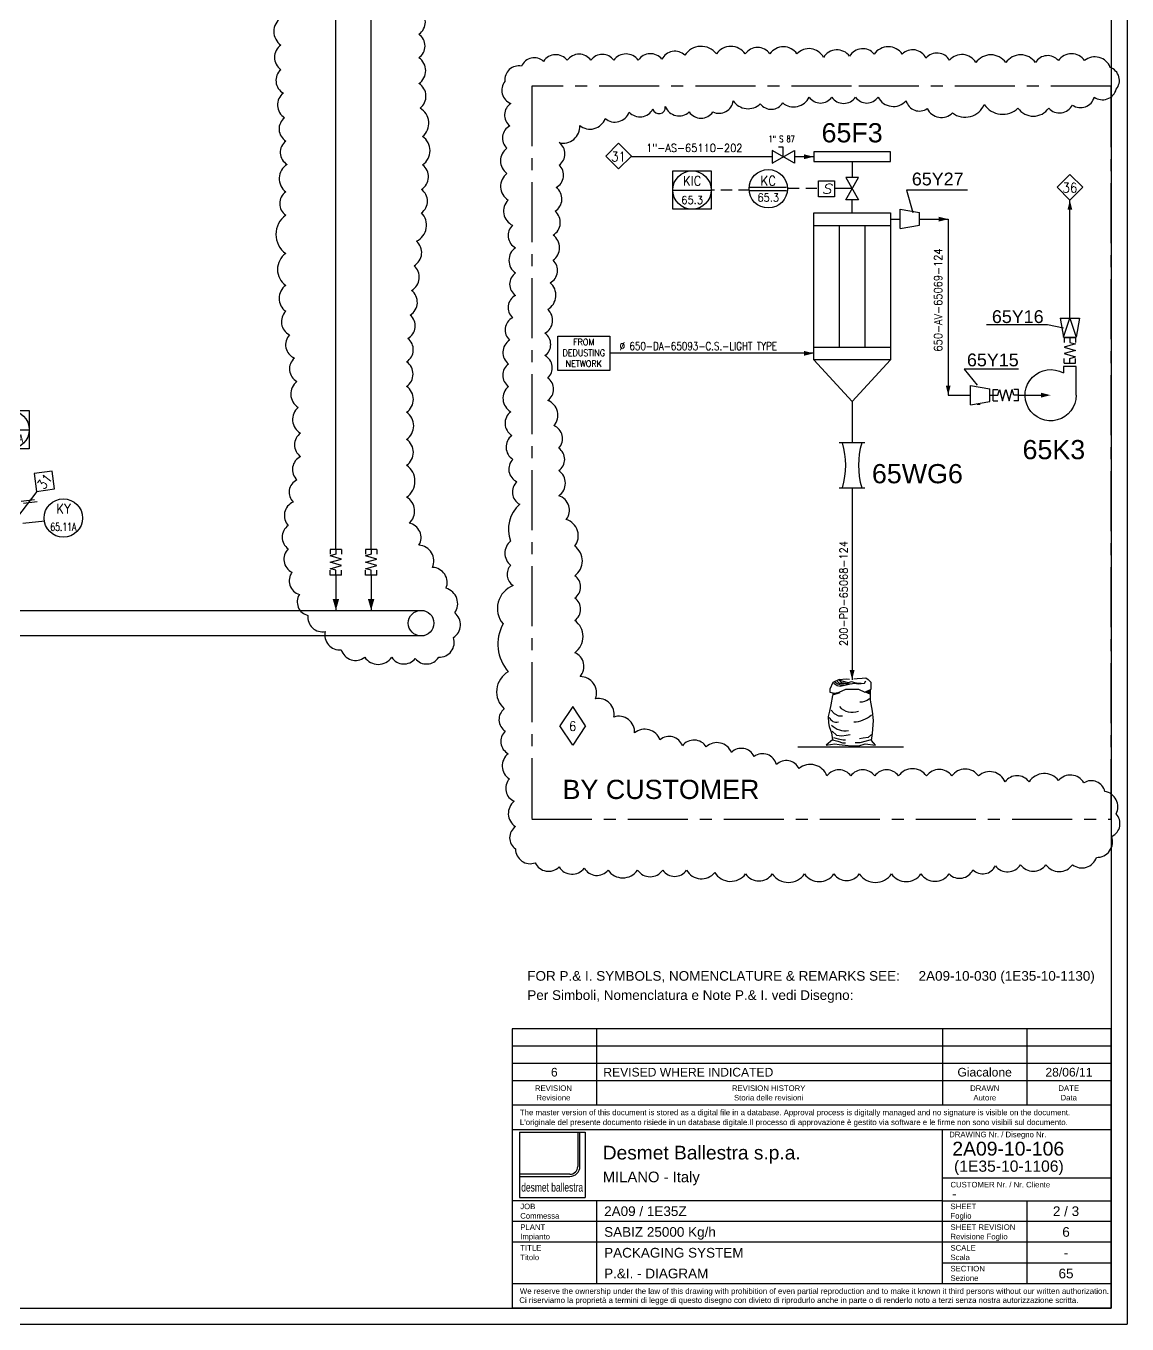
# Model space of a CAD drawing. Extents: x 7 to 110, y -78 to -14.
# Drawn here: x 75.49 to 109.87, y -77.96 to -37.4 of the extents above; entities that cross this region are included whole.
import ezdxf
from ezdxf.enums import TextEntityAlignment as Align

# ---------------------------------------------------------------- set-up
doc = ezdxf.new("R2010")
doc.units = 0
doc.header["$LTSCALE"] = 0.5
doc.header["$MEASUREMENT"] = 0
doc.linetypes.add('CENTER', pattern=[2, 1.25, -0.25, 0.25, -0.25])
doc.linetypes.add('TRATT2', pattern=[1.1, 0.7, -0.4])
doc.layers.get('0').update_dxf_attribs({"linetype": 'CONTINUOUS'})
for name, color, linetype in [('GREEN', 92, 'CONTINUOUS'), ('NUVOLA', 6, 'CONTINUOUS'), ('RED', 1, 'CONTINUOUS'), ('S', 7, 'CONTINUOUS'), ('TRATT2', 5, 'TRATT2'), ('Y', 92, 'CONTINUOUS')]:
    doc.layers.add(name, color=color, linetype=linetype)
doc.styles.add('a17', font='arial.ttf', dxfattribs={"height": 0.162})
doc.styles.add('A22', font='arial.ttf', dxfattribs={"height": 0.22})
doc.styles.add('a25', font='arial.ttf', dxfattribs={"height": 0.25})
doc.styles.add('a3', font='arial.ttf', dxfattribs={"height": 0.3})
doc.styles.add('A4', font='arial.ttf', dxfattribs={"height": 0.4})
doc.styles.add('A6', font='arial.ttf', dxfattribs={"height": 0.6})
doc.styles.add('fab', font='arial.ttf', dxfattribs={"width": 0.67})
doc.styles.add('S', font='ITALIC', dxfattribs={"height": 6})
doc.styles.add('S15', font='SIMPLEX', dxfattribs={"width": 0.9, "height": 0.15})
doc.styles.add('S2', font='SIMPLEX', dxfattribs={"height": 0.2})
doc.styles.add('S25', font='SIMPLEX', dxfattribs={"width": 0.9, "height": 0.25})
doc.styles.add('S25S', font='SIMPLEX', dxfattribs={"width": 0.7, "height": 0.25})
doc.styles.add('S3', font='SIMPLEX', dxfattribs={"width": 0.9, "height": 0.3})

# ---------------------------------------------------------------- blocks, each defined once
blk = doc.blocks.new('FRECC1', base_point=(50.2, 51.5))
blk.add_solid([(50.2, 51.5), (50.5, 51.575), (50.5, 51.425)])
blk = doc.blocks.new('STRUM', base_point=(33, 38))
blk.add_circle((33, 38), 0.6)
at = {"width": 0.9}
for tag, height, style, p in [('2', 0.3, 'S3', (33, 38.1)), ('1', 0.25, 'S25', (33, 37.6))]:
    blk.add_attdef(tag, text='', height=height, dxfattribs=dict(at, style=style)).set_placement(p, align=Align.CENTER)
blk = doc.blocks.new('K', base_point=(1.6, 2.4))
for p, q in [((1.6, 2.6), (1.6, 2.2)), ((1.6, 2.2), (2.3, 2.6)), ((2.3, 2.2), (1.6, 2.6)), ((2.3, 2.6), (2.3, 2.2))]:
    blk.add_line(p, q)
blk = doc.blocks.new('PRESA', base_point=(1.75, 0.1))
for p, q in [((1.5, 0.1), (1.5, 0.6)), ((1.5, 0.6), (2, 0.6)), ((2, 0.6), (2, 0.1)), ((2, 0.1), (1.5, 0.1))]:
    blk.add_line(p, q)
at = {"style": 'S', "width": 1.2}
blk.add_attdef('1', text='', height=0.3, dxfattribs=at).set_placement((1.75, 0.2), align=Align.CENTER)
blk = doc.blocks.new('S', base_point=(68, 41))
at = {"layer": 'S'}
for p, q in [((68, 41.2), (68, 40.8)), ((68.7, 40.8), (68, 41.2)), ((68, 40.8), (68.7, 41.2)), ((68.35, 41.3), (68.5, 41.3)), ((68.35, 41), (68.35, 41.3)), ((68.7, 41.2), (68.7, 40.8))]:
    blk.add_line(p, q, dxfattribs=at)
at = {"layer": 'S', "style": 'S2', "width": 0.7}
for p in [(68.35, 41.4), (68.35, 40.5)]:
    blk.add_attdef('S', text='', height=0.2, dxfattribs=at).set_placement(p, align=Align.CENTER)
blk = doc.blocks.new('NOMEN', base_point=(35, 22))
for p, q in [((35, 22.8), (34.6, 22.4)), ((35.4, 22.4), (35, 22.8)), ((34.6, 22.4), (35, 22)), ((35, 22), (35.4, 22.4))]:
    blk.add_line(p, q)
at = {"style": 'S3', "width": 0.9}
blk.add_attdef('1', text='', height=0.3, dxfattribs=at).set_placement((35, 22.236), align=Align.CENTER)
blk = doc.blocks.new('FLESS', base_point=(26.3, 5.675))
for p, q in [((25.5, 5.85), (25.65, 5.85)), ((25.5, 5.5), (25.5, 5.85)), ((25.65, 5.675), (25.7, 5.85)), ((25.7, 5.85), (25.8, 5.5)), ((25.8, 5.5), (25.9, 5.85)), ((25.9, 5.85), (26, 5.5)), ((26, 5.5), (26.1, 5.85)), ((26.15, 5.675), (26.1, 5.85)), ((26.3, 5.85), (26.15, 5.85)), ((26.3, 5.5), (26.3, 5.85)), ((25.5, 5.675), (25.65, 5.675)), ((25.5, 5.5), (25.65, 5.5)), ((26.3, 5.675), (26.15, 5.675)), ((26.3, 5.5), (26.15, 5.5))]:
    blk.add_line(p, q)
blk = doc.blocks.new('VENTIL', base_point=(16, 49.7))
at = {"layer": 'GREEN'}
for p, q in [((15.2, 50.6), (15.6, 50.6)), ((15.2, 49.7), (15.2, 50.6)), ((15.6, 50.6), (15.6, 50.4))]:
    blk.add_line(p, q, dxfattribs=at)
blk.add_arc((16, 49.7), 0.8, 180, 119.7449, dxfattribs=at)
blk = doc.blocks.new('LINEA')
at = {"layer": 'S', "style": 'S25', "width": 0.9}
blk.add_attdef('LINE', (0, 0.14), '', height=0.25, dxfattribs=at)
blk = doc.blocks.new('RIDSP', base_point=(70, 41))
at = {"layer": 'S'}
for p, q in [((70.6, 41.3), (70, 41.2)), ((70, 41.2), (70, 40.8)), ((70.6, 41.3), (70.6, 40.7)), ((70.6, 40.7), (70, 40.8))]:
    blk.add_line(p, q, dxfattribs=at)
blk = doc.blocks.new('STRUMC')
blk.add_line((-0.6, 0), (0.6, 0))
blk.add_lwpolyline([(-0.6, 0.6), (0.6, 0.6), (0.6, -0.6), (-0.6, -0.6), (-0.6, 0.6)])
blk.add_circle((0, 0), 0.6)
at = {"style": 'S3', "width": 0.9}
blk.add_attdef('2', text='', height=0.3, dxfattribs=at).set_placement((0.005, 0.139), align=Align.CENTER)
at = {"style": 'S2'}
for tag, p in [('3', (0.8, 0.4)), ('4', (0.8, 0.1))]:
    blk.add_attdef(tag, p, '', height=0.2, dxfattribs=at)
at = {"layer": 'S', "style": 'S25', "width": 0.9}
blk.add_attdef('1', text='', height=0.25, dxfattribs=at).set_placement((0.005, -0.436), align=Align.CENTER)
blk = doc.blocks.new('COMPNEU', base_point=(32.45, 18.2))
for p, q in [((32.6, 18.35), (32.3, 18.05)), ((32.7, 18.35), (32.4, 18.05))]:
    blk.add_line(p, q)
blk = doc.blocks.new('STRUM0')
blk.add_circle((0, 0), 0.6)
at = {"style": 'S3', "width": 0.9}
blk.add_attdef('2', text='', height=0.3, dxfattribs=at).set_placement((0.005, 0.139), align=Align.CENTER)
at = {"layer": 'S', "style": 'S25', "width": 0.9}
blk.add_attdef('1', text='', height=0.25, dxfattribs=at).set_placement((0.005, -0.436), align=Align.CENTER)
blk = doc.blocks.new('FRECC2', base_point=(19.5, 44))
at = {"layer": 'RED'}
blk.add_solid([(19.5, 44), (19.85, 44.1), (19.85, 43.9)], dxfattribs=at)
blk = doc.blocks.new('REV')
at = {"layer": 'GREEN'}
for p, q in [((0, 0.6), (-0.4, 0)), ((0.4, 0), (0, 0.6)), ((0, -0.6), (-0.4, 0)), ((0.4, 0), (0, -0.6))]:
    blk.add_line(p, q, dxfattribs=at)
at = {"layer": 'Y', "color": 0, "style": 'S3', "width": 0.9}
blk.add_attdef('REV', text='', height=0.3, dxfattribs=at).set_placement((0, -0.162), align=Align.CENTER)

msp = doc.modelspace()

# ---------------------------------------------------------------- linework, layer by layer
for p, q in [((109.874, -14.261), (109.874, -77.961)), ((98.789, -41.489), (94.389, -41.489)), ((100.089, -41.489), (99.489, -41.489)), ((101.289, -41.639), (101.289, -42.139)), ((98.089, -42.439), (99.239, -42.439)), ((98.089, -42.439), (99.239, -42.439)), ((98.089, -42.539), (99.239, -42.539)), ((98.089, -42.539), (99.239, -42.539)), ((101.276, -42.483), (100.743, -42.483)), ((101.289, -43.239), (101.289, -42.839)), ((108.089, -46.53), (108.089, -42.842)), ((100.089, -43.639), (102.489, -43.639)), ((100.889, -43.639), (100.889, -47.439)), ((101.689, -43.639), (101.689, -47.439)), ((102.489, -43.439), (102.789, -43.439)), ((103.389, -43.439), (104.289, -43.439)), ((104.289, -43.439), (104.289, -48.939)), ((107.889, -47.13), (108.089, -46.53)), ((108.089, -46.53), (108.289, -47.13)), ((100.089, -47.439), (102.489, -47.439)), ((100.089, -47.63), (93.719, -47.63)), ((104.289, -48.939), (104.989, -48.939)), ((105.589, -48.939), (105.689, -48.939)), ((106.489, -48.939), (107.289, -48.939)), ((101.289, -49.139), (101.289, -50.43)), ((105.289, -49.23), (105.189, -49.23)), ((101.689, -50.43), (100.889, -50.43)), ((100.889, -51.83), (101.689, -51.83)), ((101.289, -51.83), (101.289, -57.83)), ((75.829, -51.946), (75.192, -52.781)), ((75.391, -52.933), (76.076, -52.865)), ((100.688, -57.92), (100.588, -58.12)), ((100.888, -57.82), (100.688, -57.92)), ((100.716, -57.936), (100.819, -58.008)), ((100.747, -57.891), (100.84, -57.96)), ((100.807, -57.861), (100.881, -57.936)), ((100.84, -57.96), (100.923, -57.984)), ((100.881, -57.839), (100.953, -57.911)), ((100.881, -57.936), (100.995, -57.936)), ((100.888, -57.82), (101.099, -57.801)), ((100.892, -57.839), (101.046, -57.887)), ((100.912, -58.033), (101.108, -57.984)), ((100.923, -57.984), (101.036, -57.984)), ((100.953, -57.911), (101.108, -57.936)), ((100.995, -57.936), (101.129, -57.96)), ((101.046, -57.887), (101.18, -57.911)), ((101.099, -57.801), (101.203, -57.81)), ((101.108, -57.936), (101.263, -57.96)), ((101.108, -57.984), (101.232, -57.96)), ((101.129, -57.96), (101.202, -57.966)), ((101.18, -57.911), (101.273, -57.887)), ((101.232, -57.96), (101.376, -57.936)), ((101.273, -57.887), (101.366, -57.911)), ((101.343, -57.801), (101.447, -57.793)), ((101.366, -57.911), (101.499, -57.936)), ((101.376, -57.936), (101.479, -57.96)), ((101.447, -57.793), (101.604, -57.777)), ((101.479, -57.96), (101.675, -57.936)), ((101.499, -57.936), (101.572, -57.936)), ((101.604, -57.777), (101.722, -57.769)), ((101.675, -57.936), (101.716, -57.863)), ((101.722, -57.769), (101.788, -57.82)), ((101.888, -57.92), (101.788, -57.82)), ((101.888, -58.12), (101.888, -57.92)), ((100.588, -58.12), (100.588, -58.22)), ((100.588, -58.22), (100.747, -58.251)), ((100.675, -58.323), (100.624, -58.614)), ((100.747, -58.251), (100.888, -58.22)), ((100.819, -58.008), (100.912, -58.033)), ((100.888, -58.22), (101.088, -58.12)), ((101.088, -58.12), (101.488, -58.12)), ((101.488, -58.12), (101.688, -58.22)), ((101.688, -58.22), (101.888, -58.12)), ((101.86, -58.469), (101.86, -58.154)), ((100.583, -58.808), (100.541, -58.978)), ((100.624, -58.614), (100.583, -58.808)), ((100.634, -58.784), (100.727, -58.881)), ((101.922, -58.808), (101.86, -58.469)), ((101.953, -59.099), (101.922, -58.808)), ((100.541, -58.978), (100.552, -59.172)), ((100.552, -59.172), (100.572, -59.293)), ((100.727, -58.881), (100.861, -58.954)), ((100.861, -58.954), (100.984, -58.954)), ((101.922, -59.511), (101.953, -59.099)), ((100.572, -59.293), (100.644, -59.487)), ((100.644, -59.487), (100.675, -59.705)), ((100.665, -59.439), (100.799, -59.56)), ((100.799, -59.56), (100.964, -59.584)), ((100.964, -59.584), (101.098, -59.56)), ((101.098, -59.56), (101.232, -59.536)), ((101.891, -59.536), (101.788, -59.633)), ((101.891, -59.73), (101.922, -59.511)), ((100.675, -59.705), (100.479, -59.875)), ((100.479, -59.875), (100.747, -59.827)), ((100.675, -59.705), (100.84, -59.754)), ((100.706, -59.633), (100.85, -59.681)), ((100.747, -59.827), (100.881, -59.851)), ((100.84, -59.754), (100.984, -59.802)), ((100.85, -59.681), (101.005, -59.705)), ((100.881, -59.851), (101.067, -59.875)), ((100.984, -59.802), (101.087, -59.802)), ((101.005, -59.705), (101.087, -59.705)), ((101.067, -59.875), (101.273, -59.899)), ((101.273, -59.899), (101.499, -59.899)), ((101.53, -59.802), (101.386, -59.802)), ((101.499, -59.899), (101.695, -59.827)), ((101.633, -59.657), (101.52, -59.681)), ((101.726, -59.754), (101.53, -59.802)), ((101.788, -59.633), (101.633, -59.657)), ((101.695, -59.827), (102.015, -59.875)), ((101.87, -59.705), (101.726, -59.754)), ((102.015, -59.875), (101.891, -59.73)), ((93.307, -68.74), (93.307, -71.122)), ((104.107, -68.74), (104.107, -71.122)), ((106.741, -68.74), (106.741, -71.122)), ((93.307, -74.11), (93.307, -76.704)), ((106.741, -74.11), (106.741, -76.704)), ((6.7, -77.961), (109.874, -77.961))]:
    msp.add_line(p, q)
at = {"color": 0}
for p, q in [((109.374, -68.74), (90.674, -68.74)), ((109.374, -69.282), (90.674, -69.282)), ((109.374, -69.823), (90.674, -69.823)), ((90.906, -71.967), (92.948, -71.967)), ((90.906, -71.967), (90.906, -74.01)), ((92.722, -71.967), (92.722, -73.036)), ((92.788, -73.036), (92.788, -71.967)), ((92.948, -71.967), (92.948, -74.01)), ((92.476, -73.282), (90.906, -73.282)), ((90.906, -73.348), (92.476, -73.348)), ((90.906, -74.01), (92.948, -74.01)), ((109.374, -74.758), (90.674, -74.758)), ((109.374, -75.407), (90.674, -75.407)), ((109.374, -76.055), (104.107, -76.055))]:
    msp.add_line(p, q, dxfattribs=at)
at = {"color": 1, "linetype": 'CENTER', "ltscale": 3}
msp.add_lwpolyline([(101.268, -39.285), (91.282, -39.285), (91.282, -62.186), (109.374, -62.186), (109.374, -39.689), (109.374, -39.285), (101.268, -39.285)], dxfattribs=at)
for points in [[(104.889, -42.53), (102.989, -42.53), (103.189, -43.23)], [(105.489, -46.73), (107.389, -46.73), (107.889, -46.83)], [(106.489, -48.13), (104.789, -48.13), (105.189, -48.63)]]:
    msp.add_lwpolyline(points)
for centre, radius, start, end in [((98.589, -51.13), 2.5, 343.7398, 16.2602), ((103.989, -51.13), 2.5, 163.7398, 196.2602), ((101.287, -58.333), 0.516, 219.7608, 292.8788), ((101.562, -58.11), 0.409, 265.3951, 310.5659), ((100.797, -58.916), 0.241, 201.0546, 285.4307), ((101.315, -58.283), 0.865, 271.9185, 311.6405), ((101.07, -58.83), 0.595, 224.2207, 280.629)]:
    msp.add_arc(centre, radius, start, end)
at = {"color": 0}
for radius in [0.312, 0.246]:
    msp.add_arc((92.476, -73.036), radius, 270, 0, dxfattribs=at)
for points in [[(100.675, -58.251), (100.675, -58.323), (100.912, -58.227), (100.923, -58.251)], [(101.685, -58.227), (101.86, -58.299), (101.86, -58.154)]]:
    msp.add_solid(points)
at = {"layer": 'GREEN'}
for p, q in [((102.489, -41.339), (100.089, -41.339)), ((100.089, -41.339), (100.089, -41.639)), ((102.489, -41.639), (102.489, -41.339)), ((100.089, -41.639), (102.489, -41.639)), ((100.089, -47.839), (100.089, -43.239)), ((100.089, -43.239), (102.489, -43.239)), ((102.489, -43.239), (102.489, -47.839)), ((100.089, -47.839), (101.289, -49.139)), ((102.489, -47.839), (100.089, -47.839)), ((101.289, -49.139), (102.489, -47.839)), ((13.1, -55.661), (87.829, -55.661)), ((87.829, -56.461), (13.1, -56.461)), ((99.589, -59.93), (102.889, -59.93))]:
    msp.add_line(p, q, dxfattribs=at)
msp.add_circle((87.829, -56.061), 0.4, dxfattribs=at)
at = {"layer": 'NUVOLA'}
msp.add_lwpolyline([(83.45, -37.152, 0.520567), (83.45, -37.998, 0.520567), (83.45, -37.998, 0.520567), (83.45, -38.768, 0.520567), (83.45, -38.768, 0.520567), (83.527, -39.498, 0.520567), (83.527, -39.498, 0.520567), (83.565, -40.268, 0.520567), (83.565, -40.268, 0.520567), (83.604, -40.999, 0.520567), (83.604, -40.999, 0.520567), (83.642, -41.73, 0.520567), (83.642, -41.73, 0.520567), (83.604, -42.587, 0.520567), (83.604, -42.587, 0.520567), (83.604, -43.318, 0.520567), (83.604, -43.318, 0.520567), (83.604, -44.51, 0.520567), (83.604, -44.51, 0.520567), (83.604, -45.51, 0.520567), (83.604, -45.51, 0.520567), (83.604, -46.318, 0.520567), (83.604, -46.318, 0.520567), (83.72, -47.049, 0.520567), (83.72, -47.049, 0.520567), (83.874, -47.78, 0.520567), (83.874, -47.78, 0.520567), (83.951, -48.511, 0.520567), (83.951, -48.511, 0.520567), (83.989, -49.319, 0.520567), (83.989, -49.319, 0.520567), (84.066, -50.126, 0.520567), (84.066, -50.126, 0.520567), (84.066, -50.857, 0.520567), (84.066, -50.857, 0.520567), (83.951, -51.588, 0.520567), (83.951, -51.588, 0.520567), (83.835, -52.281, 0.520567), (83.835, -52.281, 0.520567), (83.681, -53.012, 0.520567), (83.681, -53.012, 0.520567), (83.681, -53.742, 0.520567), (83.681, -53.742, 0.520567), (83.797, -54.473, 0.520567), (83.797, -54.473, 0.520567), (84.028, -55.166, 0.520567), (84.028, -55.166, 0.520567), (84.297, -55.82, 0.520567), (84.297, -55.82, 0.520567), (84.836, -56.32, 0.520567), (84.836, -56.32, 0.520567), (85.337, -56.897, 0.520567), (85.337, -56.897, 0.520567), (86.068, -57.128, 0.520567), (86.068, -57.128, 0.520567), (86.915, -57.128, 0.520567), (86.915, -57.128, 0.520567), (87.646, -57.166, 0.520567), (87.646, -57.166, 0.520567), (88.378, -57.128, 0.520567), (88.378, -57.128, 0.520567), (88.84, -56.512, 0.520567), (88.84, -56.512, 0.520567), (88.878, -55.743, 0.520567), (88.878, -55.743, 0.520567), (88.609, -54.973, 0.520567), (88.609, -54.973, 0.520567), (88.185, -54.319, 0.520567), (88.185, -54.319, 0.520567), (87.762, -53.627, 0.520567), (87.762, -53.627, 0.520567), (87.454, -52.935, 0.520567), (87.454, -52.935, 0.520567), (87.377, -52.127, 0.520567), (87.377, -52.127, 0.520567), (87.377, -51.127, 0.520567), (87.377, -51.127, 0.520567), (87.377, -50.319, 0.520567), (87.377, -50.319, 0.520567), (87.377, -49.473, 0.520567), (87.377, -49.473, 0.520567), (87.377, -48.665, 0.520567), (87.377, -48.665, 0.520567), (87.377, -47.895, 0.520567), (87.377, -47.895, 0.520567), (87.415, -47.164, 0.520567), (87.415, -47.164, 0.520567), (87.492, -46.434, 0.520567), (87.492, -46.434, 0.520567), (87.531, -45.664, 0.520567), (87.531, -45.664, 0.520567), (87.608, -44.895, 0.520567), (87.608, -44.895, 0.520567), (87.685, -44.126, 0.520567), (87.685, -44.126, 0.520567), (87.839, -43.241, 0.520567), (87.839, -43.241, 0.520567), (87.839, -42.51, 0.520567), (87.839, -42.51, 0.520567), (87.877, -41.741, 0.520567), (87.877, -41.741, 0.520567), (87.877, -40.856, 0.520567), (87.877, -40.856, 0.520567), (87.8, -39.971, 0.520567), (87.8, -39.971, 0.520567), (87.762, -39.202, 0.520567), (87.762, -39.202, 0.520567), (87.762, -38.394, 0.520567), (87.762, -38.394, 0.520567), (87.762, -37.663, 0.520567), (87.762, -37.663, 0.520567), (87.762, -36.894, 0.520567)], format="xyb", dxfattribs=at)
msp.add_lwpolyline([(90.428, -58.738, 0.520567), (90.459, -59.439, 0.520567), (90.551, -60.14, 0.520567), (90.585, -60.928, 0.520567), (90.74, -61.627, 0.520567), (90.776, -62.417, 0.520567), (90.776, -63.117, 0.520567), (91.394, -63.549, 0.520567), (92.136, -63.68, 0.520567), (92.924, -63.715, 0.520567), (93.668, -63.78, 0.520567), (94.588, -63.78, 0.520567), (95.377, -63.78, 0.520567), (96.122, -63.78, 0.520567), (96.999, -63.856, 0.520567), (97.963, -63.899, 0.520567), (98.795, -63.899, 0.520567), (99.803, -63.899, 0.520567), (100.723, -63.899, 0.520567), (101.512, -63.899, 0.520567), (102.519, -63.899, 0.520567), (103.439, -63.899, 0.520567), (104.316, -63.899, 0.520567), (105.06, -63.767, 0.520567), (105.762, -63.644, 0.520567), (106.551, -63.609, 0.520567), (107.339, -63.609, 0.520567), (108.172, -63.609, 0.520567), (108.917, -63.38, 0.520567), (109.399, -62.723, 0.520567), (109.53, -62.022, 0.520567), (109.18, -61.322, 0.520567), (108.526, -61.051, 0.520567), (107.733, -60.982, 0.520567), (106.814, -61.022, 0.520567), (106.069, -61.022, 0.520567), (105.237, -60.837, 0.520567), (104.403, -60.837, 0.520567), (103.615, -60.837, 0.520567), (102.738, -60.837, 0.520567), (101.994, -60.837, 0.520567), (101.249, -60.837, 0.520567), (100.504, -60.837, 0.520567), (99.632, -60.604, 0.520567), (98.928, -60.48, 0.520567), (98.226, -60.224, 0.520567), (97.523, -60.1, 0.520567), (96.734, -59.925, 0.520567), (95.99, -59.893, 0.520567), (95.289, -59.705, 0.520567), (94.498, -59.493, 0.520567), (93.848, -58.995, 0.520567), (93.28, -58.426, 0.520567), (92.793, -57.73, 0.520567), (92.627, -56.984, 0.520567), (92.627, -55.979, 0.520567), (92.627, -55.279, 0.520567), (92.627, -54.578, 0.520567), (92.627, -53.659, 0.520567), (92.364, -52.823, 0.520567), (92.131, -52.083, 0.520567), (92.131, -51.294, 0.520567), (92.131, -50.593, 0.520567), (91.975, -49.889, 0.520567), (91.784, -49.104, 0.520567), (91.784, -48.404, 0.520567), (91.696, -47.703, 0.520567), (91.696, -47.003, 0.520567), (91.784, -46.258, 0.520567), (91.857, -45.425, 0.520567), (91.949, -44.724, 0.520567), (91.949, -43.937, 0.520567), (92.014, -43.194, 0.520567), (92.047, -42.448, 0.520567), (92.139, -41.748, 0.520567), (92.139, -41.047, 0.520567), (92.781, -40.509, 0.520567), (93.578, -40.295, 0.520567), (94.328, -40.094, 0.520567), (95.07, -39.996, 0.943463), (95.453, -39.923, 0.520567), (96.2, -40.089, 0.520567), (96.944, -40.089, 0.505526), (97.577, -39.742, 0.45659), (98.422, -39.838, 0.520567), (99.122, -39.807, 0.485002), (99.951, -39.627, 0.520567), (100.652, -39.627, 0.520567), (101.396, -39.627, 0.520567), (102.098, -39.627, 0.520567), (102.975, -39.742, 0.523194), (103.636, -39.981, 0.520567), (104.424, -40.12, 0.484426), (105.417, -39.858, 0.461451), (106.468, -39.971, 0.520567), (107.429, -39.971, 0.520567), (108.168, -39.874, 0.520567), (108.851, -39.625, 0.520567), (109.537, -39.382, 0.520567), (109.346, -38.698, 0.520567), (108.55, -38.485, 0.520567), (107.73, -38.485, 0.520567), (107.017, -38.547, 0.520567), (106.087, -38.547, 0.520567), (105.156, -38.547, 0.520567), (104.334, -38.475, 0.520567), (103.593, -38.41, 0.520567), (102.856, -38.28, 0.520567), (101.979, -38.28, 0.520567), (101.212, -38.347, 0.520567), (100.391, -38.383, 0.520567), (99.567, -38.275, 0.520567), (98.72, -38.275, 0.520567), (97.953, -38.275, 0.520567), (97.049, -38.275, 0.520567), (96.063, -38.318, 0.520567), (95.35, -38.444, 0.520567), (94.612, -38.476, 0.520567), (93.845, -38.476, 0.520567), (93.133, -38.476, 0.520567), (92.394, -38.476, 0.520567), (91.654, -38.508, 0.520567), (90.967, -38.661, 0.520567), (90.449, -39.136, 0.520567), (90.633, -39.822, 0.520567), (90.602, -40.522, 0.520567), (90.51, -41.222, 0.520567), (90.51, -42.011, 0.520567), (90.547, -42.843, 0.520567), (90.686, -43.631, 0.520567), (90.776, -44.331, 0.520567), (90.776, -45.12, 0.520567), (90.776, -45.82, 0.520567), (90.684, -46.52, 0.520567), (90.592, -47.22, 0.520567), (90.559, -47.966, 0.520567), (90.559, -48.667, 0.520567), (90.628, -49.456, 0.520567), (90.661, -50.199, 0.520567), (90.693, -50.943, 0.520567), (90.82, -51.644, 0.520567), (90.908, -52.345, 0.309937), (90.626, -53.497, 0.483758), (90.626, -54.251, 0.458879), (90.707, -54.89, 0.520567), (90.387, -56.086, 0.31309), (90.553, -57.583, 0.520567)], format="xyb", close=True, dxfattribs=at)
at = {"layer": 'RED'}
for p, q in [((109.374, -14.761), (109.374, -77.461)), ((85.169, -53.761), (85.169, -25.152)), ((86.269, -53.761), (86.269, -25.152)), ((85.169, -54.561), (85.169, -55.661)), ((86.269, -54.561), (86.269, -55.661)), ((90.674, -68.74), (90.674, -77.443)), ((109.374, -77.461), (109.374, -68.74)), ((109.374, -70.365), (90.674, -70.365)), ((109.374, -71.122), (90.674, -71.122)), ((90.674, -71.878), (109.374, -71.878)), ((104.107, -76.704), (104.107, -71.878)), ((109.374, -73.405), (104.107, -73.405)), ((104.107, -74.11), (90.674, -74.11)), ((104.107, -74.11), (109.374, -74.11)), ((109.374, -76.704), (90.674, -76.704)), ((7.2, -77.461), (109.374, -77.461)), ((109.374, -77.461), (90.674, -77.461))]:
    msp.add_line(p, q, dxfattribs=at)
at = {"layer": 'S'}
for p, q in [((92.099, -48.17), (92.099, -47.09)), ((92.099, -47.09), (93.719, -47.09)), ((93.719, -47.09), (93.719, -48.17)), ((93.719, -48.17), (92.099, -48.17))]:
    msp.add_line(p, q, dxfattribs=at)
at = {"layer": 'TRATT2'}
for p, q in [((98.089, -42.53), (96.889, -42.53)), ((100.189, -42.483), (99.293, -42.483))]:
    msp.add_line(p, q, dxfattribs=at)

# ---------------------------------------------------------------- block references
ref = msp.add_blockref('NOMEN', (93.996, -41.868), dxfattribs=dict(xscale=-1))
ref.add_attrib('1', '31', dxfattribs={"height": 0.3, "style": 'S3', "width": 0.9}).set_placement((93.996, -41.632), align=Align.CENTER)
at = {"xscale": -1}
msp.add_blockref('FRECC1', (100.089, -41.489), dxfattribs=at)
for name, p, values in [('STRUMC', (96.289, -42.53), {'2': 'KIC', '1': '65.3'}), ('STRUM', (98.67, -42.489), {'2': 'KC', '1': '65.3'}), ('NOMEN', (108.089, -42.842), {'1': '36'}), ('PRESA', (100.489, -42.739), {'1': 'S'}), ('REV', (92.563, -59.269), {'REV': '6'})]:
    msp.add_blockref(name, p).add_auto_attribs(values)
at = {"xscale": -1, "rotation": 270}
msp.add_blockref('K', (101.289, -42.839), dxfattribs=at)
for name, p, rotation in [('FRECC1', (108.089, -42.842), 270), ('RIDSP', (103.389, -43.43), 180), ('FRECC1', (104.289, -43.439), 180), ('RIDSP', (108.089, -47.13), 90), ('FRECC1', (100.089, -47.63), 180), ('FRECC1', (104.289, -48.939), 90), ('RIDSP', (105.589, -48.939), 180), ('FRECC1', (107.489, -48.939), 180), ('FLESS', (85.169, -53.761), 90), ('FLESS', (86.269, -53.761), 90), ('FRECC2', (85.169, -55.661), 90), ('FRECC2', (86.269, -55.661), 90), ('FRECC1', (101.289, -57.83), 90)]:
    msp.add_blockref(name, p, dxfattribs=dict(rotation=rotation))
ref = msp.add_blockref('STRUMC', (74.993, -50.016))
ref.add_attrib('2', 'KC', dxfattribs={"height": 0.3, "style": 'S3', "width": 0.9}).set_placement((74.999, -49.877), align=Align.CENTER)
ref.add_attrib('1', '65.11A', dxfattribs={"layer": 'S', "height": 0.25, "style": 'S25S', "width": 0.7}).set_placement((74.993, -50.416), align=Align.CENTER)
for name, p, rotation, values in [('NOMEN', (76.381, -51.869), 52.67035938605023, {'1': '31'}), ('LINEA', (101.289, -56.93), 90, {'LINE': ' 200-PD-65068-124'})]:
    msp.add_blockref(name, p, dxfattribs=dict(rotation=rotation)).add_auto_attribs(values)
ref = msp.add_blockref('STRUM0', (76.657, -52.777))
ref.add_attrib('2', 'KY', dxfattribs={"height": 0.3, "style": 'S3', "width": 0.9}).set_placement((76.662, -52.638), align=Align.CENTER)
ref.add_attrib('1', '65.11A', dxfattribs={"layer": 'S', "height": 0.25, "style": 'S25S', "width": 0.7}).set_placement((76.657, -53.177), align=Align.CENTER)
at = {"layer": 'GREEN', "xscale": -1}
msp.add_blockref('VENTIL', (107.489, -48.939), dxfattribs=at)
at = {"layer": 'S'}
ref = msp.add_blockref('S', (99.489, -41.489), dxfattribs=dict(at, xscale=-1))
ref.add_attrib('S', '1" S 87', dxfattribs={"height": 0.2, "style": 'S2', "width": 0.7}).set_placement((99.089, -41.03), align=Align.CENTER)
for name, p, rotation in [('FLESS', (108.089, -47.939), 270), ('COMPNEU', (75.546, -52.234), 322.6703593860501)]:
    msp.add_blockref(name, p, dxfattribs=dict(at, rotation=rotation))
msp.add_blockref('FLESS', (106.489, -48.939), dxfattribs=at)

# ---------------------------------------------------------------- texts
at = {"lineweight": 30, "style": 'a3'}
for s, p in [('FOR P.& I. SYMBOLS, NOMENCLATURE & REMARKS SEE:     2A09-10-030 (1E35-10-1130)', (91.145, -67.234)), ('Per Simboli, Nomenclatura e Note P.& I. vedi Disegno:', (91.145, -67.834)), ('2A09 / 1E35Z', (93.545, -74.586)), ('SABIZ 25000 Kg/h', (93.545, -75.234)), ('PACKAGING SYSTEM', (93.545, -75.883)), ('P.&I. - DIAGRAM', (93.545, -76.532))]:
    msp.add_text(s, height=0.30158, dxfattribs=at).set_placement(p)
for s, height, style, p in [('6', 0.27, 'a25', (91.989, -70.227)), ('Giacalone', 0.2702, 'a25', (105.427, -70.227)), ('28/06/11', 0.2702, 'a25', (108.06, -70.227)), ('REVISION', 0.1729, 'a17', (91.961, -70.678)), ('REVISION HISTORY', 0.17295, 'a17', (98.682, -70.678)), ('DRAWN', 0.1729, 'a17', (105.432, -70.678)), ('DATE', 0.1729, 'a17', (108.053, -70.678)), ('Revisione', 0.1729, 'a17', (91.961, -70.974)), ('Storia delle revisioni', 0.17295, 'a17', (98.682, -70.974)), ('Autore', 0.1729, 'a17', (105.432, -70.974)), ('Data', 0.1729, 'a17', (108.053, -70.974))]:
    msp.add_text(s, height=height, dxfattribs=dict(style=style)).set_placement(p, align=Align.CENTER)
for s, height, style, p in [('REVISED WHERE INDICATED', 0.27023, 'a25', (93.521, -70.227)), ('The master version of this document is stored as a digital file in a database. Approval process is digitally managed and no signature is visible on the document. ', 0.17511, 'a17', (90.913, -71.436)), ("L'originale del presente documento risiede in un database digitale.Il processo di approvazione è gestito via software e le firme non sono visibili sul documento.", 0.17511, 'a17', (90.913, -71.743)), ('DRAWING Nr. / Disegno Nr.', 0.17295, 'a17', (104.321, -72.125)), ('Desmet Ballestra s.p.a.', 0.42805, 'A22', (93.502, -72.819)), ('2A09-10-106', 0.43237, 'A4', (104.419, -72.697)), ('(1E35-10-1106)', 0.35, 'A22', (104.472, -73.202)), ('MILANO - Italy', 0.33076, 'a17', (93.502, -73.529)), ('CUSTOMER Nr. / Nr. Cliente', 0.17295, 'a17', (104.359, -73.692)), ('JOB', 0.1729, 'a17', (90.926, -74.371)), ('SHEET', 0.1729, 'a17', (104.36, -74.371)), ('Commessa', 0.1729, 'a17', (90.926, -74.667)), ('Foglio', 0.1729, 'a17', (104.36, -74.667)), ('PLANT', 0.1729, 'a17', (90.926, -75.019)), ('SHEET REVISION', 0.17295, 'a17', (104.36, -75.019)), ('Impianto', 0.1729, 'a17', (90.926, -75.315)), ('Revisione Foglio', 0.17295, 'a17', (104.36, -75.315)), ('TITLE', 0.1729, 'a17', (90.926, -75.668)), ('Titolo', 0.1729, 'a17', (90.926, -75.964)), ('SCALE', 0.1729, 'a17', (104.36, -75.668)), ('Scala', 0.1729, 'a17', (104.36, -75.964)), ('SECTION', 0.1729, 'a17', (104.36, -76.316)), ('Sezione', 0.1729, 'a17', (104.36, -76.612)), ('We reserve the ownership under the law of this drawing with prohibition of even partial reproduction and to make it known it third persons without our written authorization.', 0.17511, 'a17', (90.913, -77.018)), ('Ci riserviamo la proprietà a termini di legge di questo disegno con divieto di riprodurlo anche in parte o di renderlo noto a terzi senza nostra autorizzazione scritta.', 0.17511, 'a17', (90.896, -77.302))]:
    msp.add_text(s, height=height, dxfattribs=dict(style=style)).set_placement(p)
at = {"color": 0, "style": 'fab', "width": 0.7}
msp.add_text('desmet ballestra', height=0.26921, dxfattribs=at).set_placement((90.957, -73.822))
at = {"lineweight": 30, "style": 'a3'}
for s, height, p in [('-', 0.302, (104.483, -74.04)), ('2 / 3', 0.3016, (107.969, -74.586)), ('6', 0.302, (107.969, -75.234)), ('-', 0.302, (107.969, -75.883)), ('65', 0.3016, (107.969, -76.532))]:
    msp.add_text(s, height=height, dxfattribs=at).set_placement(p, align=Align.CENTER)
at = {"layer": 'S', "style": 'S25'}
for s, width, p in [('1"-AS-65110-202', 0.9, (94.857, -41.339)), ('%%C 650-DA-65093-C.S.-LIGHT TYPE', 0.8, (94.026, -47.53))]:
    msp.add_text(s, height=0.25, dxfattribs=dict(at, width=width)).set_placement(p)
at = {"layer": 'S', "style": 'S25', "width": 0.9}
msp.add_text('650-AV-65069-124', height=0.25, rotation=90, dxfattribs=at).set_placement((104.1, -47.576))
at = {"layer": 'S', "style": 'S15', "width": 0.9}
for s, p in [('FROM', (92.909, -47.38)), ('DEDUSTING', (92.909, -47.717)), ('NETWORK', (92.909, -48.055))]:
    msp.add_text(s, height=0.2025, dxfattribs=at).set_placement(p, align=Align.CENTER)
at = {"layer": 'Y', "style": 'A6'}
for s, p in [('65F3', (101.289, -41.039)), ('65K3', (107.589, -50.939)), ('65WG6', (103.327, -51.691))]:
    msp.add_text(s, height=0.6, dxfattribs=at).set_placement(p, align=Align.CENTER)
at = {"layer": 'Y', "style": 'A4'}
for s, p in [('65Y27', (103.154, -42.384)), ('65Y16', (105.654, -46.684)), ('65Y15', (104.875, -48.037))]:
    msp.add_text(s, height=0.4, dxfattribs=at).set_placement(p)
at = {"layer": 'Y', "color": 0, "style": 'A6'}
msp.add_text('BY CUSTOMER', height=0.6, dxfattribs=at).set_placement((95.32, -61.556), align=Align.CENTER)

doc.saveas('drawing.dxf')
